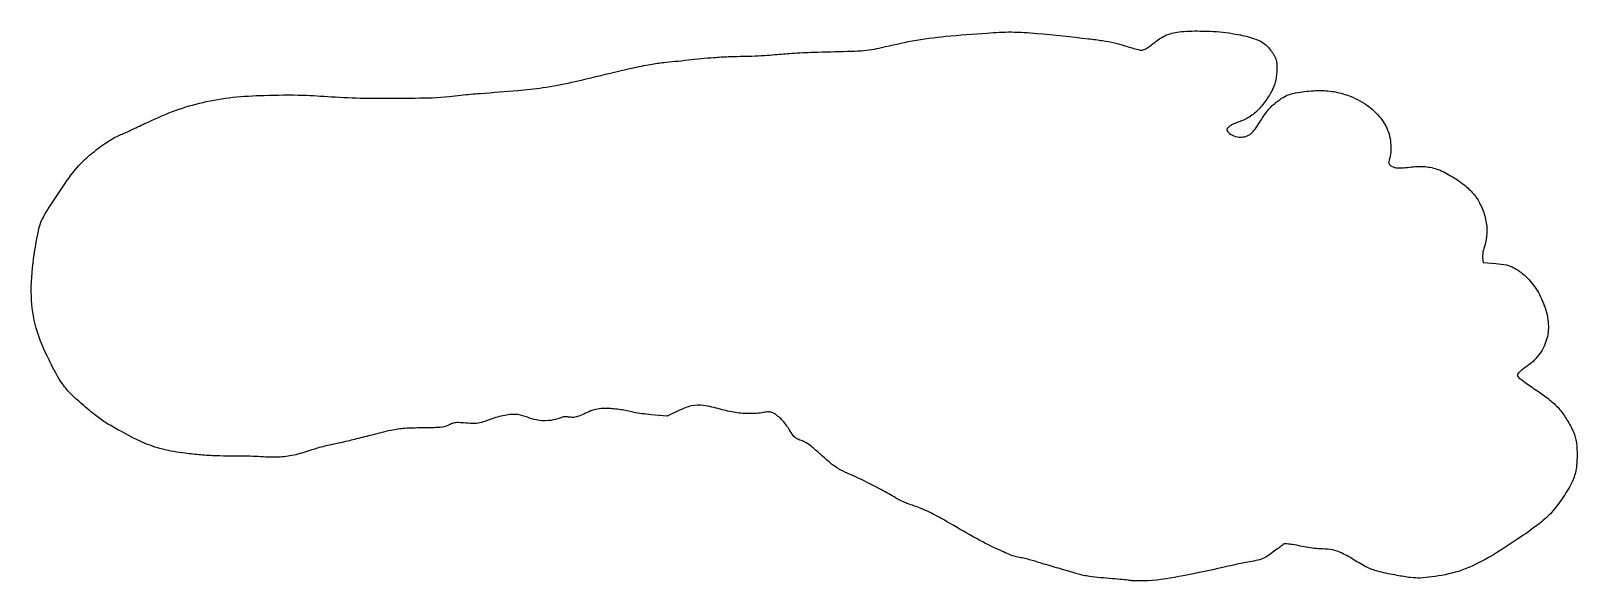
# Model space of a CAD drawing. Extents: x 31 to 285, y 55 to 146.
import ezdxf

# ---------------------------------------------------------------- set-up
doc = ezdxf.new("R2010")
doc.units = 0
doc.layers.get('0').update_dxf_attribs({"linetype": 'CONTINUOUS'})

msp = doc.modelspace()

# ---------------------------------------------------------------- linework, layer by layer
at = {"color": 7}
for points in [[(269.353724, 108.629314), (269.434131, 107.793276), (271.512936, 107.620976)], [(137.129692, 83.454254), (135.194281, 82.52385), (132.573834, 82.767981)]]:
    msp.add_lwpolyline(points, dxfattribs=at)
msp.add_lwpolyline([(211.604251, 55.47187)], close=True, dxfattribs=at)
for points, knots in [([(132.573834, 82.767981), (132.069696, 82.823477), (131.081432, 82.932265), (129.738107, 83.132321), (128.591439, 83.395097), (127.532965, 83.627926), (126.438891, 83.749797), (125.233949, 83.808375), (124.062532, 83.787171), (122.863862, 83.525516), (121.789743, 83.018302), (120.794543, 82.5517), (119.889044, 82.293889), (119.139835, 82.374521), (118.465523, 82.448928), (117.81694, 82.366361), (116.935009, 81.968493), (115.526379, 81.749826), (113.785816, 81.785356), (112.177153, 82.375324), (110.476442, 82.955442), (108.351573, 82.696832), (106.364836, 82.155888), (104.781958, 81.485237), (103.433356, 81.27399), (102.162681, 81.401808), (100.996375, 81.495398), (100.021, 81.444358), (99.28557, 81.066436), (98.358175, 80.699185), (96.802169, 80.62718), (94.65197, 80.583417), (92.173084, 80.601029), (89.363185, 80.159859), (86.640198, 79.423332), (83.867417, 78.738917), (81.709986, 78.213918), (80.053728, 77.856424), (78.791992, 77.585946), (77.731183, 77.306239), (76.169298, 76.794311), (74.154596, 76.152069), (71.584562, 75.744078), (69.384357, 75.782267), (67.372174, 75.921585), (65.465164, 75.961858), (63.289494, 75.959167), (60.941359, 75.988293), (58.440421, 76.152776), (55.485705, 76.464417), (52.244078, 76.953785), (48.547572, 78.274522), (45.490093, 79.947256), (42.81219, 81.420346), (40.714444, 82.945995), (38.716275, 84.704121), (36.619129, 86.519418), (34.919757, 88.93219), (33.150254, 92.392358), (31.162921, 96.841982), (30.356884, 102.570121), (30.749078, 107.15842), (31.268572, 110.614584), (31.621724, 112.470951), (32.112598, 114.67346), (33.816159, 117.378566), (36.042006, 120.739368), (38.298694, 123.849114), (40.757617, 125.954898), (42.781196, 127.473513), (44.498039, 128.505459), (46.028459, 129.130114), (47.667058, 129.908544), (50.524754, 131.253257), (54.223319, 132.893942), (58.915836, 134.231425), (63.77306, 135.083761), (69.302195, 135.316747), (74.693915, 135.421072), (80.203056, 135.021845), (86.345613, 134.749283), (92.823593, 134.838208), (98.11806, 134.890266), (101.678103, 135.406), (105.444214, 135.688951), (109.951838, 136.009616), (114.976308, 136.522917), (120.059959, 137.525508), (124.929233, 138.722479), (129.241802, 139.751813), (132.162386, 140.356293), (134.505823, 140.708612), (136.580717, 140.885737), (138.620757, 141.099939), (140.76535, 141.337083), (142.954762, 141.531353), (145.115229, 141.661982), (147.194753, 141.709519), (149.182659, 141.739286), (151.089226, 141.832712), (153.271136, 142.01393), (155.980436, 142.261085), (159.964378, 142.408946), (163.768395, 142.485677), (166.957806, 142.597018), (168.830786, 142.787705), (171.621654, 143.414143), (175.628879, 144.362019), (181.440148, 145.10039), (186.897843, 145.458662), (191.899641, 145.810385), (197.476252, 145.374103), (202.465026, 144.835711), (206.727737, 144.326887), (208.717034, 143.960033), (210.318176, 143.508451), (211.606555, 143.077591), (212.547163, 142.862347), (213.264891, 142.641238), (213.870334, 142.892054), (214.494412, 143.270771), (215.538415, 144.108777), (217.053856, 145.260167), (219.748136, 145.85791), (222.439125, 145.884335), (225.01652, 145.831431), (227.139815, 145.639532), (229.391849, 145.246244), (231.579106, 144.78705), (233.585189, 143.847571), (234.585195, 142.598935), (235.261151, 141.584843), (235.516657, 140.63293), (235.510956, 139.391491), (235.434396, 137.852897), (234.775425, 136.080027), (233.739031, 134.398158), (232.417066, 132.787645), (230.82702, 131.537305), (229.418251, 130.959656), (228.43962, 130.628405), (227.93667, 130.373034), (227.565824, 130.074936), (227.247723, 129.777108), (227.354548, 129.321736), (227.873233, 128.900819), (228.723643, 128.429831), (229.903465, 128.378646), (230.883132, 128.643118), (231.483231, 129.216824), (231.941027, 129.749889), (232.666972, 130.820342), (233.509693, 132.201305), (234.726406, 133.654559), (235.929003, 134.579062), (237.046571, 135.2778), (238.298162, 135.67854), (240.156154, 135.937189), (242.497444, 136.159423), (245.173474, 135.925882), (247.914096, 135.106935), (250.637072, 133.654007), (252.932018, 131.371459), (254.053902, 129.033078), (254.272126, 127.080396), (254.268921, 125.660139), (254.008148, 124.713121), (253.865025, 124.078256), (254.122141, 123.785428), (254.53184, 123.554546), (255.173464, 123.337896), (256.155862, 123.351192), (257.747499, 123.530136), (259.812122, 123.701832), (262.242621, 123.146099), (264.403935, 121.920223), (266.438793, 120.575724), (268.06953, 118.968293), (269.213087, 117.085306), (269.933421, 114.937689), (270.182244, 112.689272), (269.855615, 111.009967), (269.481973, 109.915443), (269.357113, 109.253293), (269.354768, 108.82161), (269.353724, 108.629314)], [0, 0, 0, 0, 1.521671, 2.982935, 4.070395, 5.050302, 6.232259, 7.366575, 8.67047, 9.734623, 11.018335, 12.217871, 13.043046, 13.793779, 14.453833, 15.07971, 15.724174, 17.339183, 19.3113, 20.865816, 22.461141, 24.63748, 27.122478, 28.65739, 29.769921, 31.175174, 32.465773, 33.299444, 34.047285, 34.919668, 36.274036, 38.662483, 41.403092, 43.685312, 47.170008, 49.861347, 52.254043, 53.830503, 54.944385, 56.125145, 57.119193, 59.875331, 62.461177, 64.881627, 66.459235, 68.513633, 70.601208, 72.986975, 75.557028, 78.115565, 81.904378, 85.356998, 89.824137, 92.348428, 94.51835, 97.585867, 100.341572, 102.800154, 106.375065, 112.008042, 117.317884, 123.518825, 125.762841, 127.800657, 129.195277, 132.497407, 137.231735, 141.377927, 143.928374, 146.908545, 148.970819, 149.908859, 151.863534, 154.411942, 159.386929, 163.977623, 169.014467, 174.141988, 180.561319, 185.180308, 190.704971, 198.99967, 204.626304, 206.54946, 209.783155, 215.951863, 220.110484, 224.923366, 231.479449, 235.154831, 238.223855, 240.424235, 242.25899, 244.469814, 246.578105, 248.731795, 251.06329, 253.069726, 254.971414, 257.027577, 258.794552, 261.539552, 265.187774, 270.750417, 272.95466, 274.761984, 276.386844, 281.528652, 287.110848, 293.928356, 297.948855, 302.126932, 310.675532, 313.012746, 315.004875, 316.733753, 318.006293, 319.060029, 319.670364, 320.165489, 320.951335, 321.876097, 324.176066, 326.572691, 329.976103, 332.258133, 334.301918, 336.36509, 339.111277, 341.010859, 342.848781, 343.82404, 344.647517, 345.756791, 347.538501, 349.234744, 351.361185, 353.446572, 355.459185, 357.355352, 357.975185, 358.568104, 359.017848, 359.445889, 359.731267, 360.289789, 361.392029, 362.603669, 363.745217, 364.309197, 365.063937, 365.855338, 368.182677, 369.919331, 371.499878, 372.71681, 373.852501, 375.4092, 378.339172, 380.891459, 383.410479, 386.879507, 390.036768, 392.982978, 394.425543, 395.924058, 397.168961, 397.452378, 397.762381, 398.232449, 398.882139, 399.75649, 401.148985, 403.704312, 405.918719, 408.505529, 411.113582, 413.224912, 415.314553, 417.660698, 419.975157, 422.015259, 422.729207, 423.446506, 424.022695, 424.022695, 424.022695, 424.022695]), ([(271.512936, 107.620976), (272.107985, 107.580603), (273.148125, 107.51003), (274.68383, 106.920122), (276.290809, 105.752661), (278.090804, 103.864246), (279.465674, 101.109515), (280.315774, 98.190706), (280.085296, 95.265583), (278.924941, 92.745395), (277.405142, 91.240119), (276.236667, 90.448803), (275.692885, 90.023251), (275.312839, 89.679096), (274.976897, 89.331867), (275.28418, 88.841351), (275.826779, 88.497068), (276.590962, 87.914059), (277.515217, 87.278781), (278.899904, 86.345798), (280.507896, 85.21248), (282.114315, 83.664672), (283.312162, 81.892065), (284.315037, 80.102875), (284.89464, 78.067047), (284.911839, 75.9101), (284.847606, 73.630176), (283.96822, 71.236519), (282.48665, 69.040918), (280.839932, 66.689316), (278.317184, 64.497191), (274.59836, 61.962034), (270.306924, 59.097985), (265.543725, 56.860824), (261.859371, 56.187327), (259.217167, 55.879634), (257.292729, 55.977417), (255.057771, 56.414165), (252.650874, 56.806729), (250.254498, 57.637814), (248.302826, 58.857571), (246.448101, 59.95535), (244.676364, 60.63412), (243.234942, 60.676693), (241.92192, 60.765043), (240.694855, 60.939444), (239.38537, 61.172901), (238.188855, 61.410876), (237.329366, 61.503879), (236.686662, 61.58971), (236.261224, 61.175079), (235.638094, 60.768221), (234.777145, 60.096374), (233.830741, 59.388717), (232.651952, 58.865082), (231.397492, 58.665611), (229.940988, 58.391581), (228.344941, 58.054887), (225.028169, 57.267311), (220.374688, 56.357492), (215.363515, 55.376356), (212.518424, 55.448643), (211.604251, 55.47187)], [0, 0, 0, 0, 1.779607, 3.110733, 4.869787, 7.701974, 10.84388, 14.022971, 16.702936, 19.459764, 22.1716, 22.982506, 23.712837, 24.206621, 24.601703, 24.946066, 25.708973, 26.590728, 27.802576, 29.082444, 31.597122, 33.69911, 35.728258, 37.994717, 39.828596, 42.002769, 44.441942, 46.621264, 49.536012, 52.375537, 55.196748, 59.492809, 65.884145, 70.668829, 75.144433, 77.050116, 78.637633, 80.899653, 83.876665, 85.945366, 88.455831, 90.753018, 92.420582, 94.069385, 95.041394, 96.373461, 97.780131, 99.043256, 99.998922, 100.446337, 100.858471, 101.675382, 102.72033, 104.116621, 105.215442, 106.547228, 107.909438, 109.666501, 111.438695, 118.134431, 123.918756, 126.657288, 126.657288, 126.657288, 126.657288]), ([(211.604251, 55.471878), (211.423123, 55.505), (210.808094, 55.617469), (209.582056, 55.712969), (207.888212, 55.85122), (206.05317, 56.011725), (204.444959, 56.216481), (203.167911, 56.45131), (202.064433, 56.805083), (200.876389, 57.140706), (199.553992, 57.524199), (198.19968, 57.920452), (196.924498, 58.29979), (195.795586, 58.660485), (194.785881, 58.950676), (193.857113, 59.183722), (192.374874, 59.39877), (189.963582, 60.416645), (186.432234, 62.155235), (182.862703, 64.246757), (179.720223, 66.069075), (177.283007, 67.28555), (175.456006, 67.909851), (174.211093, 68.341223), (173.37844, 68.748569), (172.034556, 69.554408), (169.820345, 70.7624), (166.89246, 72.300399), (164.346362, 73.307373), (162.68899, 74.30348), (161.625413, 75.155223), (160.408961, 76.243749), (159.25977, 77.313796), (158.196795, 78.139961), (157.276829, 78.554049), (156.457701, 78.780605), (155.795578, 79.442753), (155.326546, 80.298918), (154.720634, 81.188249), (154.082274, 81.945805), (153.37014, 82.583091), (152.698586, 83.079932), (151.865467, 83.291964), (150.593004, 83.030994), (148.758959, 82.893631), (146.356982, 83.082235), (143.842535, 83.677792), (141.480004, 84.385557), (139.082949, 84.366765), (137.803665, 83.769117), (137.129692, 83.454254)], [0, 0, 0, 0, 0.552194, 1.87501, 3.683742, 5.653294, 7.399259, 8.547586, 9.540987, 10.871818, 12.251965, 13.671369, 15.105178, 16.243062, 17.22643, 18.256845, 19.113438, 21.708903, 26.027984, 30.952344, 34.101445, 36.931991, 39.101779, 39.888388, 40.882317, 41.874814, 44.589094, 48.447733, 51.792394, 52.774717, 54.236623, 55.871195, 57.670902, 58.954497, 59.878766, 60.690352, 61.456881, 62.599529, 63.621253, 64.680135, 65.559991, 66.490404, 67.153732, 68.066702, 70.331646, 72.675885, 75.254025, 78.074108, 80.05681, 82.264412, 82.264412, 82.264412, 82.264412])]:
    msp.add_open_spline(points, degree=3, knots=knots, dxfattribs=at)

doc.saveas('drawing.dxf')
